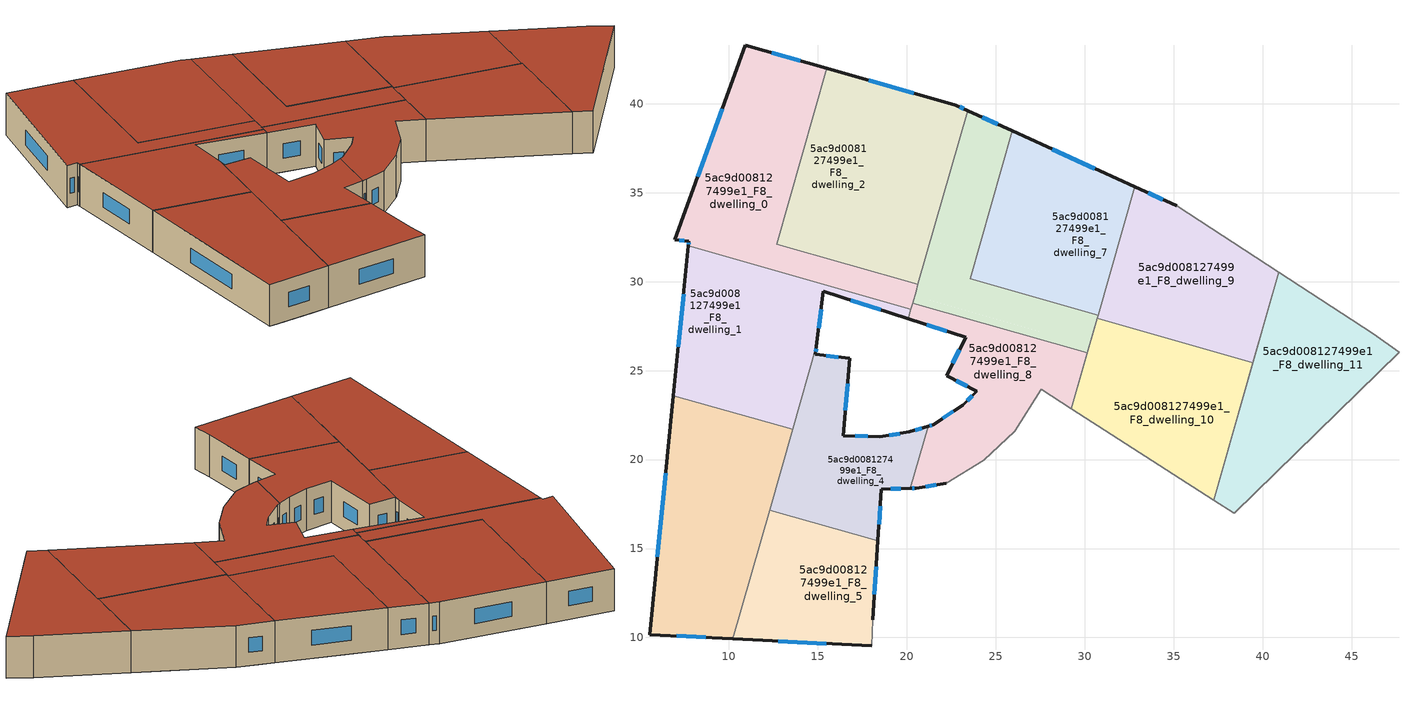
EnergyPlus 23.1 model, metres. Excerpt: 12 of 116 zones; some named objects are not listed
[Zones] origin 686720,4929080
5ac9d008127499e1_F8_dwelling_0
 floor to 5ac9d008127499e1_F7_dwelling_6 (EU_floor_Construction): 15.1,42.1 12.1,31.57 7.17,32.98 10.91,43.29 z24
 floor to 5ac9d008127499e1_F7_dwelling_0 (EU_floor_Construction): 12.31,31.51 12.1,30.77 7.72,32.02 7.74,32.26 6.94,32.34 7.17,32.98 z24
 floor to 5ac9d008127499e1_F7_dwelling_1 (EU_floor_Construction): 14.97,30.76 14.76,30.01 12.1,30.77 12.31,31.51 z24
 floor to 5ac9d008127499e1_F7_dwelling_8 (EU_floor_Construction): 20.62,29.84 20.52,29.46 20.23,28.45 17.84,29.14 18.05,29.88 16.65,30.28 16.84,30.92 z24
 floor adiabatic (EU_floor_Construction): 15.49,41.99 12.68,32.11 16.84,30.92 16.65,30.28 18.05,29.88 17.84,29.14 14.76,30.01 14.97,30.76 12.1,31.57 15.1,42.1 z24
 wall outside (EU_wall_Construction): 15.49,41.99 10.91,43.29 6.94,32.34 7.74,32.26 7.72,32.02 z24:27
 wall to 5ac9d008127499e1_F8_dwelling_2 (EU_wall_Construction): 20.62,29.84 12.68,32.11 15.49,41.99 z24:27
 wall to 5ac9d008127499e1_F8_dwelling_1 (EU_wall_Construction): 7.72,32.02 20.23,28.45 z24:27
 wall to 5ac9d008127499e1_F8_dwelling_6 (EU_wall_Construction): 20.33,28.8 20.52,29.46 20.62,29.84 z24:27
 wall to 5ac9d008127499e1_F8_dwelling_8 (EU_wall_Construction): 20.23,28.45 20.33,28.8 z24:27
 window (EU_Window_Construction): 7.74,32.18 7.73,32.1 / 7.2,32.32 7.48,32.29 / 9.62,39.73 8.24,35.9 / 14,42.41 12.4,42.87 z24.98:26.02
 roof outside (EU_roof_Construction): 20.23,28.45 20.52,29.46 20.62,29.84 12.68,32.11 15.49,41.99 10.91,43.29 6.94,32.34 7.74,32.26 7.72,32.02 z27
5ac9d008127499e1_F8_dwelling_1
 floor to 5ac9d008127499e1_F7_dwelling_0 (EU_floor_Construction): 12.1,30.77 9.82,22.76 6.88,23.6 7.72,32.02 z24
 floor to 5ac9d008127499e1_F7_dwelling_1 (EU_floor_Construction): 14.76,30.01 12.48,22.01 9.82,22.76 12.1,30.77 z24
 floor to 5ac9d008127499e1_F7_dwelling_8 (EU_floor_Construction): 20.23,28.45 20.08,27.91 17.71,28.68 17.84,29.14 z24
 floor to 5ac9d008127499e1_F7_dwelling_2 (EU_floor_Construction): 17.84,29.14 17.71,28.68 15.3,29.46 14.91,26.37 13.58,21.69 12.48,22.01 14.76,30.01 z24
 wall outside (EU_wall_Construction): 7.72,32.02 6.88,23.6 / 14.91,26.37 15.3,29.46 20.07,27.91 z24:27
 wall to 5ac9d008127499e1_F8_dwelling_3 (EU_wall_Construction): 6.88,23.6 13.58,21.69 z24:27
 wall to 5ac9d008127499e1_F8_dwelling_4 (EU_wall_Construction): 13.58,21.69 14.91,26.37 z24:27
 wall to 5ac9d008127499e1_F8_dwelling_8 (EU_wall_Construction): 20.07,27.91 20.23,28.45 z24:27
 window (EU_Window_Construction): 7.45,29.28 7.15,26.34 / 16.86,28.96 18.52,28.42 / 15.04,27.38 15.18,28.46 z24.98:26.02
 roof outside (EU_roof_Construction): 20.07,27.91 20.23,28.45 7.72,32.02 6.88,23.6 13.58,21.69 14.91,26.37 15.3,29.46 z27
5ac9d008127499e1_F8_dwelling_10
 floor to 5ac9d008127499e1_F7_dwelling_5 (EU_floor_Construction): 39.01,23.91 37.25,17.72 30.92,21.8 32.08,25.88 z24
 floor to 5ac9d008127499e1_F7_dwelling_4 (EU_floor_Construction): 32.08,25.88 30.92,21.8 29.25,22.87 30.26,26.4 z24
 floor adiabatic (EU_floor_Construction): 39.45,25.44 39.01,23.91 30.26,26.4 30.69,27.93 z24
 wall adiabatic (EU_wall_Construction): 30.69,27.93 29.25,22.87 37.25,17.72 39.45,25.44 z24:27
 wall to 5ac9d008127499e1_F8_dwelling_9 (EU_wall_Construction): 39.45,25.44 30.69,27.93 z24:27
 roof outside (EU_roof_Construction): 37.25,17.72 39.45,25.44 30.69,27.93 29.25,22.87 z27
5ac9d008127499e1_F8_dwelling_11
 floor to 5ac9d008127499e1_F7_dwelling_12 (EU_floor_Construction): 46.21,27.08 47.66,26.03 44.03,22.48 39.01,23.91 40.9,30.53 z24
 floor to 5ac9d008127499e1_F7_dwelling_5 (EU_floor_Construction): 44.03,22.48 38.4,16.98 37.25,17.72 39.01,23.91 z24
 wall adiabatic (EU_wall_Construction): 46.21,27.08 40.9,30.53 37.25,17.72 38.4,16.98 47.66,26.03 46.21,27.08 z24:27
 roof outside (EU_roof_Construction): 47.66,26.03 46.21,27.08 40.9,30.53 37.25,17.72 38.4,16.98 z27
5ac9d008127499e1_F8_dwelling_2
 floor adiabatic (EU_floor_Construction): 19.65,40.8 16.84,30.92 12.68,32.11 15.49,41.99 z24
 floor to 5ac9d008127499e1_F7_dwelling_8 (EU_floor_Construction): 22.74,39.92 23.41,39.62 20.62,29.84 16.84,30.92 19.65,40.8 z24
 wall outside (EU_wall_Construction): 23.41,39.62 22.74,39.92 15.49,41.99 z24:27
 wall to 5ac9d008127499e1_F8_dwelling_6 (EU_wall_Construction): 20.62,29.84 23.41,39.62 z24:27
 window (EU_Window_Construction): 20.39,40.59 17.85,41.32 / 23.19,39.72 22.96,39.82 z24.98:26.02
 roof outside (EU_roof_Construction): 20.62,29.84 23.41,39.62 22.74,39.92 15.49,41.99 12.68,32.11 z27
5ac9d008127499e1_F8_dwelling_3
 floor to 5ac9d008127499e1_F7_dwelling_1 (EU_floor_Construction): 12.48,22.01 9.05,9.99 6.22,10.13 9.82,22.76 z24
 floor to 5ac9d008127499e1_F7_dwelling_0 (EU_floor_Construction): 9.82,22.76 6.22,10.13 5.53,10.16 6.88,23.6 z24
 floor adiabatic (EU_floor_Construction): 13.58,21.69 10.23,9.93 9.05,9.99 12.48,22.01 z24
 wall outside (EU_wall_Construction): 6.88,23.6 5.53,10.16 10.23,9.93 z24:27
 wall to 5ac9d008127499e1_F8_dwelling_5 (EU_wall_Construction): 10.23,9.93 12.29,17.16 z24:27
 wall to 5ac9d008127499e1_F8_dwelling_4 (EU_wall_Construction): 12.29,17.16 13.58,21.69 z24:27
 window (EU_Window_Construction): 6.44,19.23 5.97,14.53 / 7.06,10.09 8.7,10 z24.98:26.02
 roof outside (EU_roof_Construction): 10.23,9.93 13.58,21.69 6.88,23.6 5.53,10.16 z27
5ac9d008127499e1_F8_dwelling_4
 floor to 5ac9d008127499e1_F7_dwelling_2 (EU_floor_Construction): 16.78,25.68 16.75,25.33 14.27,16.6 12.29,17.16 14.91,26.37 14.85,25.91 z24
 floor to 5ac9d008127499e1_F7_dwelling_3 (EU_floor_Construction): 16.75,25.33 16.42,21.35 18.47,21.28 20.14,21.55 20.39,21.63 19.46,18.36 18.56,18.33 18.37,15.43 14.27,16.6 z24
 floor to 5ac9d008127499e1_F7_dwelling_4 (EU_floor_Construction): 21.19,21.87 20.2,18.39 19.46,18.36 20.39,21.63 z24
 wall outside (EU_wall_Construction): 21.19,21.87 20.14,21.55 18.47,21.28 16.42,21.35 16.78,25.68 14.85,25.91 14.91,26.37 / 18.37,15.43 18.56,18.33 20.2,18.39 z24:27
 wall to 5ac9d008127499e1_F8_dwelling_8 (EU_wall_Construction): 20.2,18.39 21.19,21.87 z24:27
 wall to 5ac9d008127499e1_F8_dwelling_5 (EU_wall_Construction): 12.29,17.16 18.37,15.43 z24:27
 window (EU_Window_Construction): 16.16,25.76 15.48,25.84 / 16.54,22.76 16.67,24.27 / 17.81,21.3 17.09,21.33 / 19.6,21.46 19.02,21.37 / 20.85,21.77 20.48,21.66 / 19.1,18.35 19.67,18.37 / 18.43,16.37 18.5,17.39 / 14.87,26.06 14.89,26.22 z24.98:26.02
 roof outside (EU_roof_Construction): 18.37,15.43 18.56,18.33 20.2,18.39 21.19,21.87 20.14,21.55 18.47,21.28 16.42,21.35 16.78,25.68 14.85,25.91 14.91,26.37 12.29,17.16 z27
5ac9d008127499e1_F8_dwelling_5
 floor to 5ac9d008127499e1_F7_dwelling_3 (EU_floor_Construction): 18.37,15.43 18.08,11 18.01,9.53 12.34,9.82 14.27,16.6 z24
 floor to 5ac9d008127499e1_F7_dwelling_2 (EU_floor_Construction): 14.27,16.6 12.34,9.82 10.23,9.93 12.29,17.16 z24
 wall outside (EU_wall_Construction): 18.08,11 18.37,15.43 / 10.23,9.93 18.01,9.53 z24:27
 wall adiabatic (EU_wall_Construction): 18.01,9.53 18.08,11 z24:27
 window (EU_Window_Construction): 18.18,12.44 18.28,13.99 / 12.76,9.8 15.48,9.66 z24.98:26.02
 roof outside (EU_roof_Construction): 18.01,9.53 18.08,11 18.37,15.43 12.29,17.16 10.23,9.93 z27
5ac9d008127499e1_F8_dwelling_6
 floor to 5ac9d008127499e1_F7_dwelling_9 (EU_floor_Construction): 25.92,38.47 23.55,30.17 26.54,29.32 26.05,27.6 21.22,28.97 24.16,39.28 z24
 floor to 5ac9d008127499e1_F7_dwelling_4 (EU_floor_Construction): 30.26,26.4 30.14,26 21.17,28.56 21.28,28.96 z24
 floor to 5ac9d008127499e1_F7_dwelling_10 (EU_floor_Construction): 30.74,28.12 30.26,26.4 26.05,27.6 26.54,29.32 z24
 floor to 5ac9d008127499e1_F7_dwelling_8 (EU_floor_Construction): 24.16,39.28 21.22,28.97 21.28,28.96 21.17,28.56 20.33,28.8 23.41,39.62 z24
 wall outside (EU_wall_Construction): 25.92,38.47 23.41,39.62 z24:27
 wall to 5ac9d008127499e1_F8_dwelling_7 (EU_wall_Construction): 30.74,28.12 23.55,30.17 25.92,38.47 z24:27
 wall to 5ac9d008127499e1_F8_dwelling_8 (EU_wall_Construction): 20.33,28.8 30.14,26 z24:27
 wall to 5ac9d008127499e1_F8_dwelling_9 (EU_wall_Construction): 30.69,27.93 30.74,28.12 z24:27
 wall adiabatic (EU_wall_Construction): 30.14,26 30.69,27.93 z24:27
 window (EU_Window_Construction): 25.1,38.85 24.23,39.25 z24.98:26.02
 roof outside (EU_roof_Construction): 30.14,26 30.74,28.12 23.55,30.17 25.92,38.47 23.41,39.62 20.33,28.8 z27
5ac9d008127499e1_F8_dwelling_7
 floor to 5ac9d008127499e1_F7_dwelling_10 (EU_floor_Construction): 32.8,35.34 30.74,28.12 26.54,29.32 28.78,37.17 z24
 floor to 5ac9d008127499e1_F7_dwelling_9 (EU_floor_Construction): 28.78,37.17 26.54,29.32 23.55,30.17 25.92,38.47 z24
 wall outside (EU_wall_Construction): 32.8,35.34 25.92,38.47 z24:27
 wall to 5ac9d008127499e1_F8_dwelling_9 (EU_wall_Construction): 30.74,28.12 32.8,35.34 z24:27
 window (EU_Window_Construction): 30.56,36.36 28.16,37.45 z24.98:26.02
 roof outside (EU_roof_Construction): 30.74,28.12 32.8,35.34 25.92,38.47 23.55,30.17 z27
5ac9d008127499e1_F8_dwelling_8
 floor to 5ac9d008127499e1_F7_dwelling_4 (EU_floor_Construction): 30.14,26 29.25,22.87 27.55,23.96 26.05,21.59 24.33,19.97 22.2,18.66 20.52,18.4 20.2,18.39 21.19,21.87 21.48,21.96 23.15,23.06 23.93,23.85 22.23,24.72 23.3,26.86 20.91,27.64 21.17,28.56 z24
 floor to 5ac9d008127499e1_F7_dwelling_8 (EU_floor_Construction): 21.17,28.56 20.91,27.64 20.08,27.91 20.33,28.8 z24
 wall outside (EU_wall_Construction): 20.07,27.91 23.3,26.86 22.23,24.72 23.93,23.85 23.15,23.06 21.48,21.96 21.19,21.87 / 20.2,18.39 20.52,18.4 22.2,18.66 z24:27
 wall adiabatic (EU_wall_Construction): 22.2,18.66 24.33,19.97 26.05,21.59 27.55,23.96 29.25,22.87 30.14,26 z24:27
 window (EU_Window_Construction): 22.61,22.7 22.03,22.32 / 23.68,23.6 23.41,23.32 / 22.79,24.44 23.38,24.13 / 22.96,26.17 22.58,25.42 / 21.12,27.57 22.25,27.2 / 21.07,18.49 21.66,18.58 / 20.3,18.39 20.42,18.4 / 21.39,21.93 21.29,21.9 z24.98:26.02
 roof outside (EU_roof_Construction): 29.25,22.87 30.14,26 20.33,28.8 20.07,27.91 23.3,26.86 22.23,24.72 23.93,23.85 23.15,23.06 21.48,21.96 21.19,21.87 20.2,18.39 20.52,18.4 22.2,18.66 24.33,19.97 26.05,21.59 27.55,23.96 z27
5ac9d008127499e1_F8_dwelling_9
 floor to 5ac9d008127499e1_F7_dwelling_11 (EU_floor_Construction): 39.26,31.6 37.66,25.95 31.71,27.64 33.78,34.89 35.16,34.26 z24
 floor to 5ac9d008127499e1_F7_dwelling_12 (EU_floor_Construction): 40.9,30.53 39.45,25.44 37.66,25.95 39.26,31.6 z24
 floor to 5ac9d008127499e1_F7_dwelling_10 (EU_floor_Construction): 33.78,34.89 31.71,27.64 30.69,27.93 32.8,35.34 z24
 wall outside (EU_wall_Construction): 35.16,34.26 32.8,35.34 z24:27
 wall adiabatic (EU_wall_Construction): 39.45,25.44 40.9,30.53 35.16,34.26 z24:27
 window (EU_Window_Construction): 34.39,34.61 33.57,34.99 z24.98:26.02
 roof outside (EU_roof_Construction): 39.45,25.44 40.9,30.53 35.16,34.26 32.8,35.34 30.69,27.93 z27
[Building]
EU S2 Campaign: North Axis=0; Terrain=City; Solar Distribution=FullExterior
[Site:Location]
Bologna: Latitude=44.5; Longitude=11.25; Time Zone=1; Elevation=37
[SizingPeriod:WeatherFileDays]
AnnualSizingPeriod: Begin Month=1; Begin Day of Month=1; End Month=12; End Day of Month=31; Day of Week for Start Day=Monday; Use Weather File Daylight Saving Period=No; Use Weather File Rain and Snow Indicators=No
[MATERIAL]
EU_InternalMass_Material: Roughness=MediumRough; Thickness=0.1; Conductivity=1; Density=1800; Specific Heat=900; Thermal Absorptance=0.9; Solar Absorptance=0.7; Visible Absorptance=0.7
[MATERIAL:NOMASS] Roughness=MediumRough; Thermal Absorptance=0.9; Solar Absorptance=0.7; Visible Absorptance=0.7
Name | Thermal Resistance
EU_wall_NoMass | 0.905828
EU_roof_NoMass | 0.37593
EU_floor_NoMass | 0.67114
[WINDOWMATERIAL:SIMPLEGLAZINGSYSTEM]
EU_Window_SimpleGlazing: UFactor=4.52486; Solar Heat Gain Coefficient=0.85; Visible Transmittance=0.85
[CONSTRUCTION]
EU_wall_Construction: EU_wall_NoMass
EU_roof_Construction: EU_roof_NoMass
EU_floor_Construction: EU_floor_NoMass
EU_Window_Construction: EU_Window_SimpleGlazing
EU_InternalMass_Construction: EU_InternalMass_Material
[ZONE] Type=1; Multiplier=1; Ceiling Height=autocalculate; Floor Area=autocalculate; Part of Total Floor Area=Yes
Name | Volume
5ac9d008127499e1_F8_dwelling_0 | 217.171
5ac9d008127499e1_F8_dwelling_1 | 197.129
5ac9d008127499e1_F8_dwelling_10 | 181.438
5ac9d008127499e1_F8_dwelling_11 | 181.451
5ac9d008127499e1_F8_dwelling_2 | 254.613
5ac9d008127499e1_F8_dwelling_3 | 222.939
5ac9d008127499e1_F8_dwelling_4 | 140.262
5ac9d008127499e1_F8_dwelling_5 | 140.272
5ac9d008127499e1_F8_dwelling_6 | 139.721
5ac9d008127499e1_F8_dwelling_7 | 181.068
5ac9d008127499e1_F8_dwelling_8 | 139.711
5ac9d008127499e1_F8_dwelling_9 | 181.425
[INTERNALMASS] Construction=EU_InternalMass_Construction
Name | Zone or ZoneList | Surface Area
5ac9d008127499e1_F8_dwelling_0_EU_InternalMass | 5ac9d008127499e1_F8_dwelling_0 | 72.3883
5ac9d008127499e1_F8_dwelling_1_EU_InternalMass | 5ac9d008127499e1_F8_dwelling_1 | 65.7122
5ac9d008127499e1_F8_dwelling_2_EU_InternalMass | 5ac9d008127499e1_F8_dwelling_2 | 84.8696
5ac9d008127499e1_F8_dwelling_3_EU_InternalMass | 5ac9d008127499e1_F8_dwelling_3 | 74.3112
5ac9d008127499e1_F8_dwelling_4_EU_InternalMass | 5ac9d008127499e1_F8_dwelling_4 | 46.7537
5ac9d008127499e1_F8_dwelling_5_EU_InternalMass | 5ac9d008127499e1_F8_dwelling_5 | 46.7595
5ac9d008127499e1_F8_dwelling_6_EU_InternalMass | 5ac9d008127499e1_F8_dwelling_6 | 46.5738
5ac9d008127499e1_F8_dwelling_7_EU_InternalMass | 5ac9d008127499e1_F8_dwelling_7 | 60.3557
5ac9d008127499e1_F8_dwelling_8_EU_InternalMass | 5ac9d008127499e1_F8_dwelling_8 | 46.5706
5ac9d008127499e1_F8_dwelling_9_EU_InternalMass | 5ac9d008127499e1_F8_dwelling_9 | 60.4744
5ac9d008127499e1_F8_dwelling_10_EU_InternalMass | 5ac9d008127499e1_F8_dwelling_10 | 60.4794
5ac9d008127499e1_F8_dwelling_11_EU_InternalMass | 5ac9d008127499e1_F8_dwelling_11 | 60.4833
[OTHEREQUIPMENT] Fuel Type=Electricity; Design Level Calculation Method=Watts/Area; Power per Zone Floor Area=1; Fraction Latent=0; Fraction Radiant=0; Fraction Lost=0; Carbon Dioxide Generation Rate=0; EndUse Subcategory=EU_Step8_InternalGains
Name | Zone or ZoneList or Space or SpaceList | Schedule
EU_Step8_InternalGain_5ac9d008127499e1_F8_dwelling_0_f000 | 5ac9d008127499e1_F8_dwelling_0 | EU_Step8_GainSchedule_5ac9d008127499e1_F8_dwelling_0_f000
EU_Step8_InternalGain_5ac9d008127499e1_F8_dwelling_1_f000 | 5ac9d008127499e1_F8_dwelling_1 | EU_Step8_GainSchedule_5ac9d008127499e1_F8_dwelling_1_f000
EU_Step8_InternalGain_5ac9d008127499e1_F8_dwelling_2_f000 | 5ac9d008127499e1_F8_dwelling_2 | EU_Step8_GainSchedule_5ac9d008127499e1_F8_dwelling_2_f000
EU_Step8_InternalGain_5ac9d008127499e1_F8_dwelling_3_f000 | 5ac9d008127499e1_F8_dwelling_3 | EU_Step8_GainSchedule_5ac9d008127499e1_F8_dwelling_3_f000
EU_Step8_InternalGain_5ac9d008127499e1_F8_dwelling_4_f000 | 5ac9d008127499e1_F8_dwelling_4 | EU_Step8_GainSchedule_5ac9d008127499e1_F8_dwelling_4_f000
EU_Step8_InternalGain_5ac9d008127499e1_F8_dwelling_5_f000 | 5ac9d008127499e1_F8_dwelling_5 | EU_Step8_GainSchedule_5ac9d008127499e1_F8_dwelling_5_f000
EU_Step8_InternalGain_5ac9d008127499e1_F8_dwelling_6_f000 | 5ac9d008127499e1_F8_dwelling_6 | EU_Step8_GainSchedule_5ac9d008127499e1_F8_dwelling_6_f000
EU_Step8_InternalGain_5ac9d008127499e1_F8_dwelling_7_f000 | 5ac9d008127499e1_F8_dwelling_7 | EU_Step8_GainSchedule_5ac9d008127499e1_F8_dwelling_7_f000
EU_Step8_InternalGain_5ac9d008127499e1_F8_dwelling_8_f000 | 5ac9d008127499e1_F8_dwelling_8 | EU_Step8_GainSchedule_5ac9d008127499e1_F8_dwelling_8_f000
EU_Step8_InternalGain_5ac9d008127499e1_F8_dwelling_9_f000 | 5ac9d008127499e1_F8_dwelling_9 | EU_Step8_GainSchedule_5ac9d008127499e1_F8_dwelling_9_f000
EU_Step8_InternalGain_5ac9d008127499e1_F8_dwelling_10_f000 | 5ac9d008127499e1_F8_dwelling_10 | EU_Step8_GainSchedule_5ac9d008127499e1_F8_dwelling_10_f000
EU_Step8_InternalGain_5ac9d008127499e1_F8_dwelling_11_f000 | 5ac9d008127499e1_F8_dwelling_11 | EU_Step8_GainSchedule_5ac9d008127499e1_F8_dwelling_11_f000
[ZONEVENTILATION:DESIGNFLOWRATE] Schedule=EU_AlwaysOn; Design Flow Rate Calculation Method=AirChanges/Hour; Air Changes per Hour=0.73129; Ventilation Type=Natural; Fan Pressure Rise=0; Fan Total Efficiency=1; Constant Term Coefficient=1; Temperature Term Coefficient=0; Velocity Term Coefficient=0; Velocity Squared Term Coefficient=0; Minimum Indoor Temperature=-100; Maximum Indoor Temperature=100; Delta Temperature=-100; Minimum Outdoor Temperature=-100; Maximum Outdoor Temperature=100; Maximum Wind Speed=40
Name | Zone or ZoneList or Space or SpaceList
EU_ConstantAir_5ac9d008127499e1_F8_dwelling_0 | 5ac9d008127499e1_F8_dwelling_0
EU_ConstantAir_5ac9d008127499e1_F8_dwelling_1 | 5ac9d008127499e1_F8_dwelling_1
EU_ConstantAir_5ac9d008127499e1_F8_dwelling_2 | 5ac9d008127499e1_F8_dwelling_2
EU_ConstantAir_5ac9d008127499e1_F8_dwelling_3 | 5ac9d008127499e1_F8_dwelling_3
EU_ConstantAir_5ac9d008127499e1_F8_dwelling_4 | 5ac9d008127499e1_F8_dwelling_4
EU_ConstantAir_5ac9d008127499e1_F8_dwelling_5 | 5ac9d008127499e1_F8_dwelling_5
EU_ConstantAir_5ac9d008127499e1_F8_dwelling_6 | 5ac9d008127499e1_F8_dwelling_6
EU_ConstantAir_5ac9d008127499e1_F8_dwelling_7 | 5ac9d008127499e1_F8_dwelling_7
EU_ConstantAir_5ac9d008127499e1_F8_dwelling_8 | 5ac9d008127499e1_F8_dwelling_8
EU_ConstantAir_5ac9d008127499e1_F8_dwelling_9 | 5ac9d008127499e1_F8_dwelling_9
EU_ConstantAir_5ac9d008127499e1_F8_dwelling_10 | 5ac9d008127499e1_F8_dwelling_10
EU_ConstantAir_5ac9d008127499e1_F8_dwelling_11 | 5ac9d008127499e1_F8_dwelling_11
[HVACTEMPLATE:ZONE:IDEALLOADSAIRSYSTEM] System Availability Schedule=EU_AlwaysOn; Maximum Heating Supply Air Temperature=50; Minimum Cooling Supply Air Temperature=13; Maximum Heating Supply Air Humidity Ratio=0.0156; Minimum Cooling Supply Air Humidity Ratio=0.0077; Heating Limit=NoLimit; Cooling Limit=NoLimit; Heating Availability Schedule=EU_AlwaysOn; Cooling Availability Schedule=EU_CoolingOff; Dehumidification Control Type=ConstantSensibleHeatRatio; Cooling Sensible Heat Ratio=0.7; Dehumidification Setpoint=60; Humidification Control Type=None; Humidification Setpoint=30; Outdoor Air Method=None; Outdoor Air Flow Rate per Person=0.00944; Outdoor Air Flow Rate per Zone Floor Area=0; Outdoor Air Flow Rate per Zone=0; Demand Controlled Ventilation Type=None; Outdoor Air Economizer Type=NoEconomizer; Heat Recovery Type=None; Sensible Heat Recovery Effectiveness=0.7; Latent Heat Recovery Effectiveness=0.65
Name | Template Thermostat
5ac9d008127499e1_F8_dwelling_0 | EU_HeatOnly_5ac9d008127499e1_F8_dwelling_0
5ac9d008127499e1_F8_dwelling_1 | EU_HeatOnly_5ac9d008127499e1_F8_dwelling_1
5ac9d008127499e1_F8_dwelling_2 | EU_HeatOnly_5ac9d008127499e1_F8_dwelling_2
5ac9d008127499e1_F8_dwelling_3 | EU_HeatOnly_5ac9d008127499e1_F8_dwelling_3
5ac9d008127499e1_F8_dwelling_4 | EU_HeatOnly_5ac9d008127499e1_F8_dwelling_4
5ac9d008127499e1_F8_dwelling_5 | EU_HeatOnly_5ac9d008127499e1_F8_dwelling_5
5ac9d008127499e1_F8_dwelling_6 | EU_HeatOnly_5ac9d008127499e1_F8_dwelling_6
5ac9d008127499e1_F8_dwelling_7 | EU_HeatOnly_5ac9d008127499e1_F8_dwelling_7
5ac9d008127499e1_F8_dwelling_8 | EU_HeatOnly_5ac9d008127499e1_F8_dwelling_8
5ac9d008127499e1_F8_dwelling_9 | EU_HeatOnly_5ac9d008127499e1_F8_dwelling_9
5ac9d008127499e1_F8_dwelling_10 | EU_HeatOnly_5ac9d008127499e1_F8_dwelling_10
5ac9d008127499e1_F8_dwelling_11 | EU_HeatOnly_5ac9d008127499e1_F8_dwelling_11
[SIZING:ZONE] Zone Cooling Design Supply Air Temperature Input Method=SupplyAirTemperature; Zone Cooling Design Supply Air Temperature=13; Zone Heating Design Supply Air Temperature Input Method=SupplyAirTemperature; Zone Heating Design Supply Air Temperature=50; Zone Cooling Design Supply Air Humidity Ratio=0.008; Zone Heating Design Supply Air Humidity Ratio=0.008; Cooling Design Air Flow Method=DesignDay; Cooling Design Air Flow Rate=0; Cooling Minimum Air Flow per Zone Floor Area=0.000762; Cooling Minimum Air Flow=0; Cooling Minimum Air Flow Fraction=0.2; Heating Design Air Flow Method=DesignDay; Heating Design Air Flow Rate=0; Heating Maximum Air Flow per Zone Floor Area=0.002032; Heating Maximum Air Flow=0.141576; Heating Maximum Air Flow Fraction=0.3; Account for Dedicated Outdoor Air System=No; Dedicated Outdoor Air System Control Strategy=NeutralSupplyAir; Dedicated Outdoor Air Low Setpoint Temperature for Design=autosize; Dedicated Outdoor Air High Setpoint Temperature for Design=autosize; Zone Load Sizing Method=Sensible Load Only No Latent Load; Zone Latent Cooling Design Supply Air Humidity Ratio Input Method=HumidityRatioDifference; Zone Cooling Design Supply Air Humidity Ratio Difference=0.005; Zone Latent Heating Design Supply Air Humidity Ratio Input Method=HumidityRatioDifference; Zone Humidification Design Supply Air Humidity Ratio Difference=0.005
5ac9d008127499e1_F8_dwelling_0; 5ac9d008127499e1_F8_dwelling_1; 5ac9d008127499e1_F8_dwelling_2; 5ac9d008127499e1_F8_dwelling_3; 5ac9d008127499e1_F8_dwelling_4; 5ac9d008127499e1_F8_dwelling_5; 5ac9d008127499e1_F8_dwelling_6; 5ac9d008127499e1_F8_dwelling_7; 5ac9d008127499e1_F8_dwelling_8; 5ac9d008127499e1_F8_dwelling_9; 5ac9d008127499e1_F8_dwelling_10; 5ac9d008127499e1_F8_dwelling_11
[SCHEDULE:CONSTANT]
Name | Hourly Value
EU_AlwaysOn | 1
EU_CoolingOff | 0
[SCHEDULE:FILE] Column Number=1; Rows to Skip at Top=0; Number of Hours of Data=8760; Column Separator=Comma; Interpolate to Timestep=No; Minutes per Item=60; Adjust Schedule for Daylight Savings=Yes
Name | File
EU_Step8_GainSchedule_5ac9d008127499e1_F8_dwelling_0_f000 | ../../schedules/5ac9d008127499e1/5ac9d008127499e1_F8_dwelling_0_f000_gain.csv
EU_Step8_GainSchedule_5ac9d008127499e1_F8_dwelling_1_f000 | ../../schedules/5ac9d008127499e1/5ac9d008127499e1_F8_dwelling_1_f000_gain.csv
EU_Step8_GainSchedule_5ac9d008127499e1_F8_dwelling_2_f000 | ../../schedules/5ac9d008127499e1/5ac9d008127499e1_F8_dwelling_2_f000_gain.csv
EU_Step8_GainSchedule_5ac9d008127499e1_F8_dwelling_3_f000 | ../../schedules/5ac9d008127499e1/5ac9d008127499e1_F8_dwelling_3_f000_gain.csv
EU_Step8_GainSchedule_5ac9d008127499e1_F8_dwelling_4_f000 | ../../schedules/5ac9d008127499e1/5ac9d008127499e1_F8_dwelling_4_f000_gain.csv
EU_Step8_GainSchedule_5ac9d008127499e1_F8_dwelling_5_f000 | ../../schedules/5ac9d008127499e1/5ac9d008127499e1_F8_dwelling_5_f000_gain.csv
EU_Step8_GainSchedule_5ac9d008127499e1_F8_dwelling_6_f000 | ../../schedules/5ac9d008127499e1/5ac9d008127499e1_F8_dwelling_6_f000_gain.csv
EU_Step8_GainSchedule_5ac9d008127499e1_F8_dwelling_7_f000 | ../../schedules/5ac9d008127499e1/5ac9d008127499e1_F8_dwelling_7_f000_gain.csv
EU_Step8_GainSchedule_5ac9d008127499e1_F8_dwelling_8_f000 | ../../schedules/5ac9d008127499e1/5ac9d008127499e1_F8_dwelling_8_f000_gain.csv
EU_Step8_GainSchedule_5ac9d008127499e1_F8_dwelling_9_f000 | ../../schedules/5ac9d008127499e1/5ac9d008127499e1_F8_dwelling_9_f000_gain.csv
EU_Step8_GainSchedule_5ac9d008127499e1_F8_dwelling_10_f000 | ../../schedules/5ac9d008127499e1/5ac9d008127499e1_F8_dwelling_10_f000_gain.csv
EU_Step8_GainSchedule_5ac9d008127499e1_F8_dwelling_11_f000 | ../../schedules/5ac9d008127499e1/5ac9d008127499e1_F8_dwelling_11_f000_gain.csv
